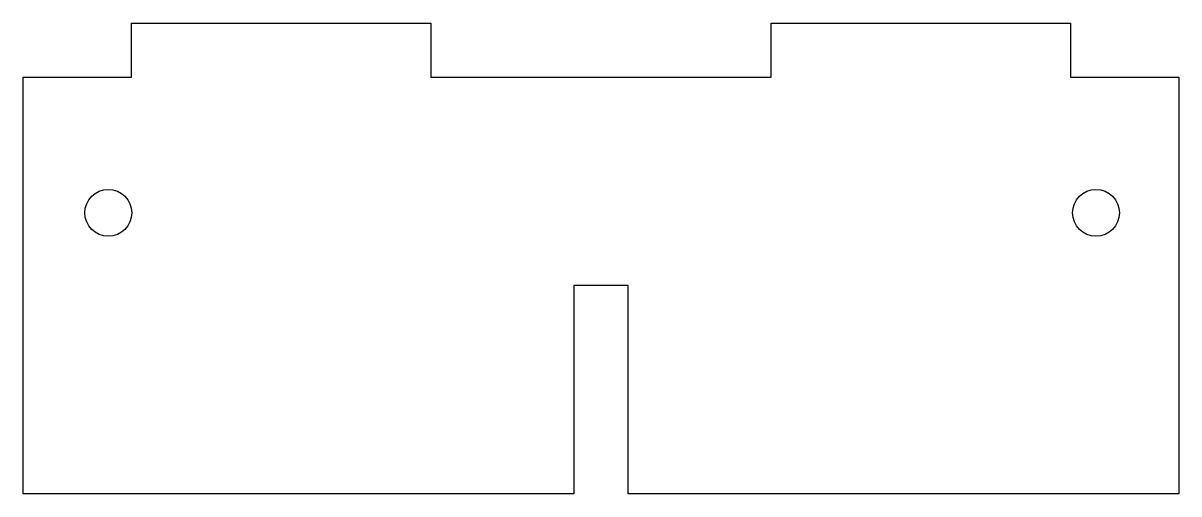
# Model space of a CAD drawing. Header units: millimetres. Extents: x -33.9 to 33.9, y 142.8 to 170.5.
import ezdxf

# ---------------------------------------------------------------- set-up
doc = ezdxf.new("R2010")
doc.units = ezdxf.units.MM
doc.layers.get('0').update_dxf_attribs({"linetype": 'CONTINUOUS'})

msp = doc.modelspace()

# ---------------------------------------------------------------- linework, layer by layer
msp.add_lwpolyline([(-1.588, 155.074), (-1.588, 142.842), (-33.934, 142.842), (-33.934, 167.306), (-27.566, 167.306), (-27.566, 170.481), (-10, 170.481), (-10, 167.306), (10, 167.306), (10, 170.481), (27.566, 170.481), (27.566, 167.306), (33.934, 167.306), (33.934, 142.842), (1.587, 142.842), (1.587, 155.074)], close=True)
for centre in [(-28.934, 159.342), (29.066, 159.342)]:
    msp.add_circle(centre, 1.375)

doc.saveas('drawing.dxf')
